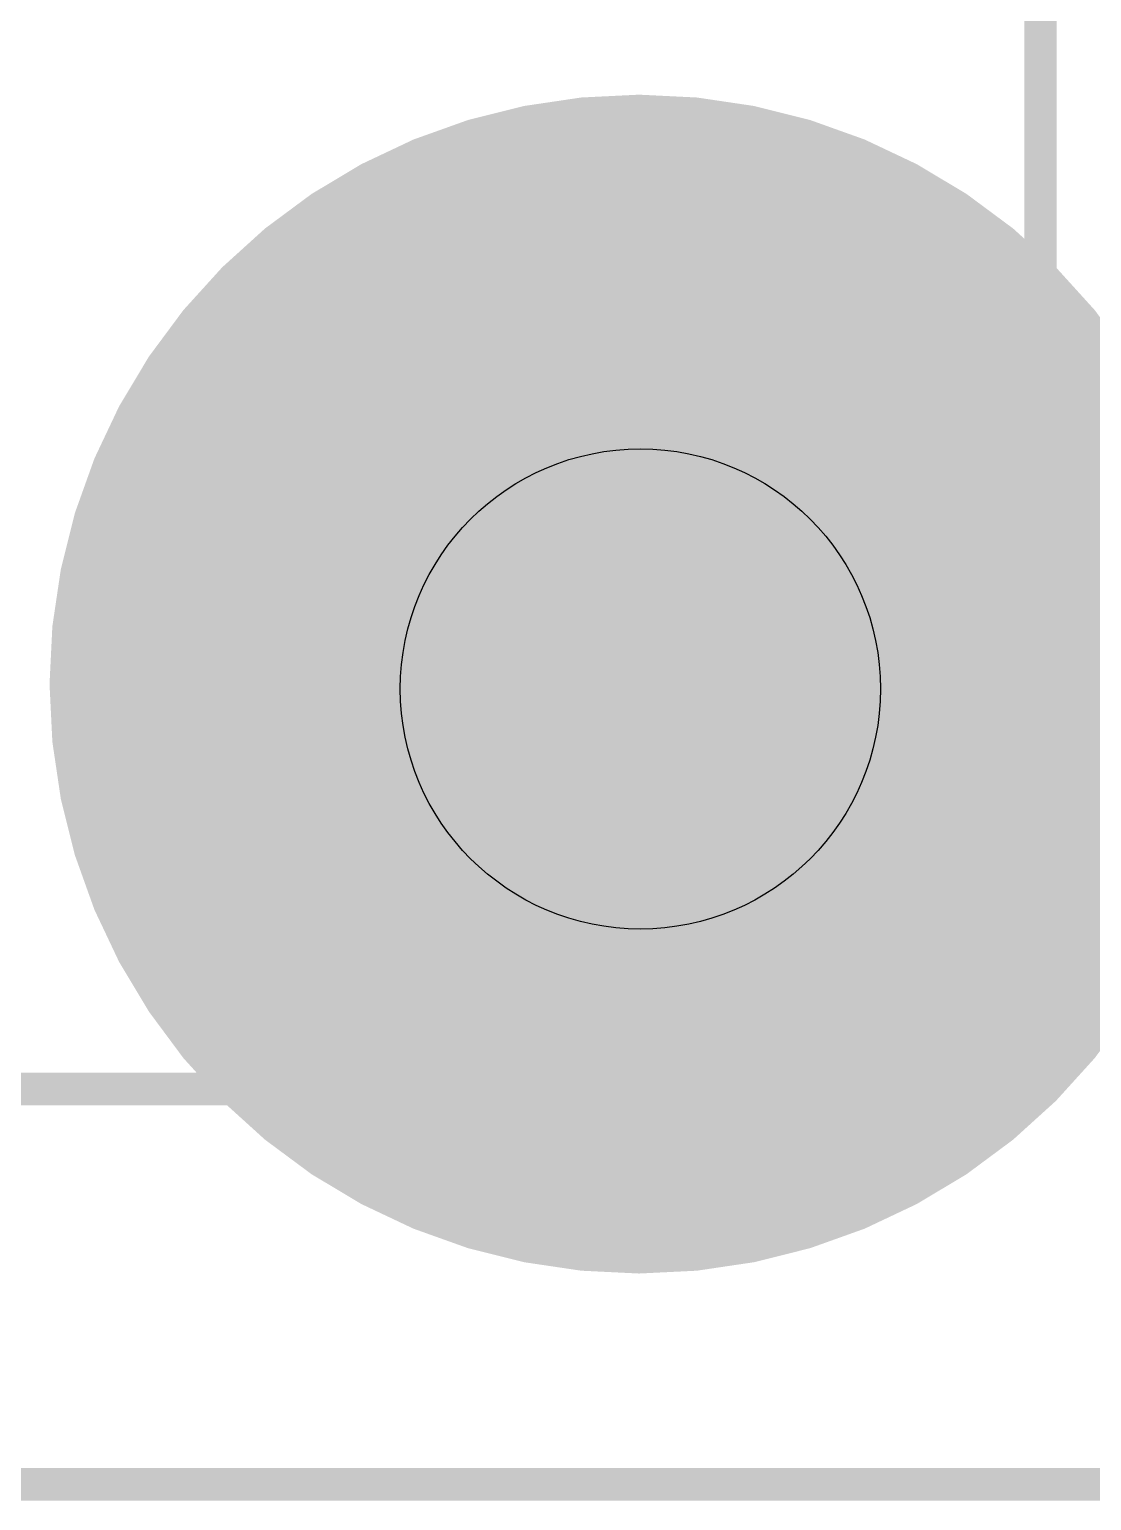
# Model space of a CAD drawing. Header units: inches. Extents: x 15 to 148, y 10 to 111.
# Drawn here: x 142.432 to 143.019, y 97.414 to 98.228 of the extents above; entities that cross this region are included whole.
import ezdxf

# ---------------------------------------------------------------- set-up
doc = ezdxf.new("R2010")
doc.units = ezdxf.units.IN
doc.header["$MEASUREMENT"] = 0
doc.layers.add('BLK_12AWG', color=7, linetype='Continuous')

# ---------------------------------------------------------------- blocks, each defined once
blk = doc.blocks.new('EPAD')
at = {"const_width": 0.5}
blk.add_lwpolyline([(-0.25, 0, 1), (0.25, 0, 1)], format="xyb", close=True, dxfattribs=at)
blk = doc.blocks.new('CEGHSD')
at = {"const_width": 0.008}
for points in [[(131.82463, 99.45609), (137.16355, 99.45609), (137.16355, 102.93247), (131.82463, 102.93247), (131.82463, 99.45609)], [(131.82463, 99.45609), (137.16355, 99.45609), (137.16355, 102.93247), (131.82463, 102.93247), (131.82463, 99.45609)], [(131.82463, 99.45609), (137.16355, 99.45609), (137.16355, 102.93247), (131.82463, 102.93247), (131.82463, 99.45609)], [(136.80954, 102.30923), (136.80954, 99.55332)], [(136.80954, 102.30923), (136.80954, 99.55332)], [(136.80954, 102.30923), (136.80954, 99.55332)], [(136.80954, 99.55332), (136.29773, 99.55332)], [(136.80954, 99.55332), (136.29773, 99.55332)], [(136.80954, 99.55332), (136.29773, 99.55332)]]:
    blk.add_lwpolyline(points, dxfattribs=at)
blk.add_circle((136.71112, 99.65175), 0.05906)
blk.add_circle((136.71112, 99.65175), 0.05906)
blk.add_circle((136.71112, 99.65175), 0.05906)
at = {"xscale": 0.29, "yscale": 0.29}
blk.add_blockref('EPAD', (136.71079, 99.65294), dxfattribs=at)

msp = doc.modelspace()

# ---------------------------------------------------------------- block references
at = {"layer": 'BLK_12AWG', "xscale": 2.25, "yscale": 2.25, "zscale": 2.25}
msp.add_blockref('CEGHSD', (-164.83027, -126.3532), dxfattribs=at)

doc.saveas('drawing.dxf')
